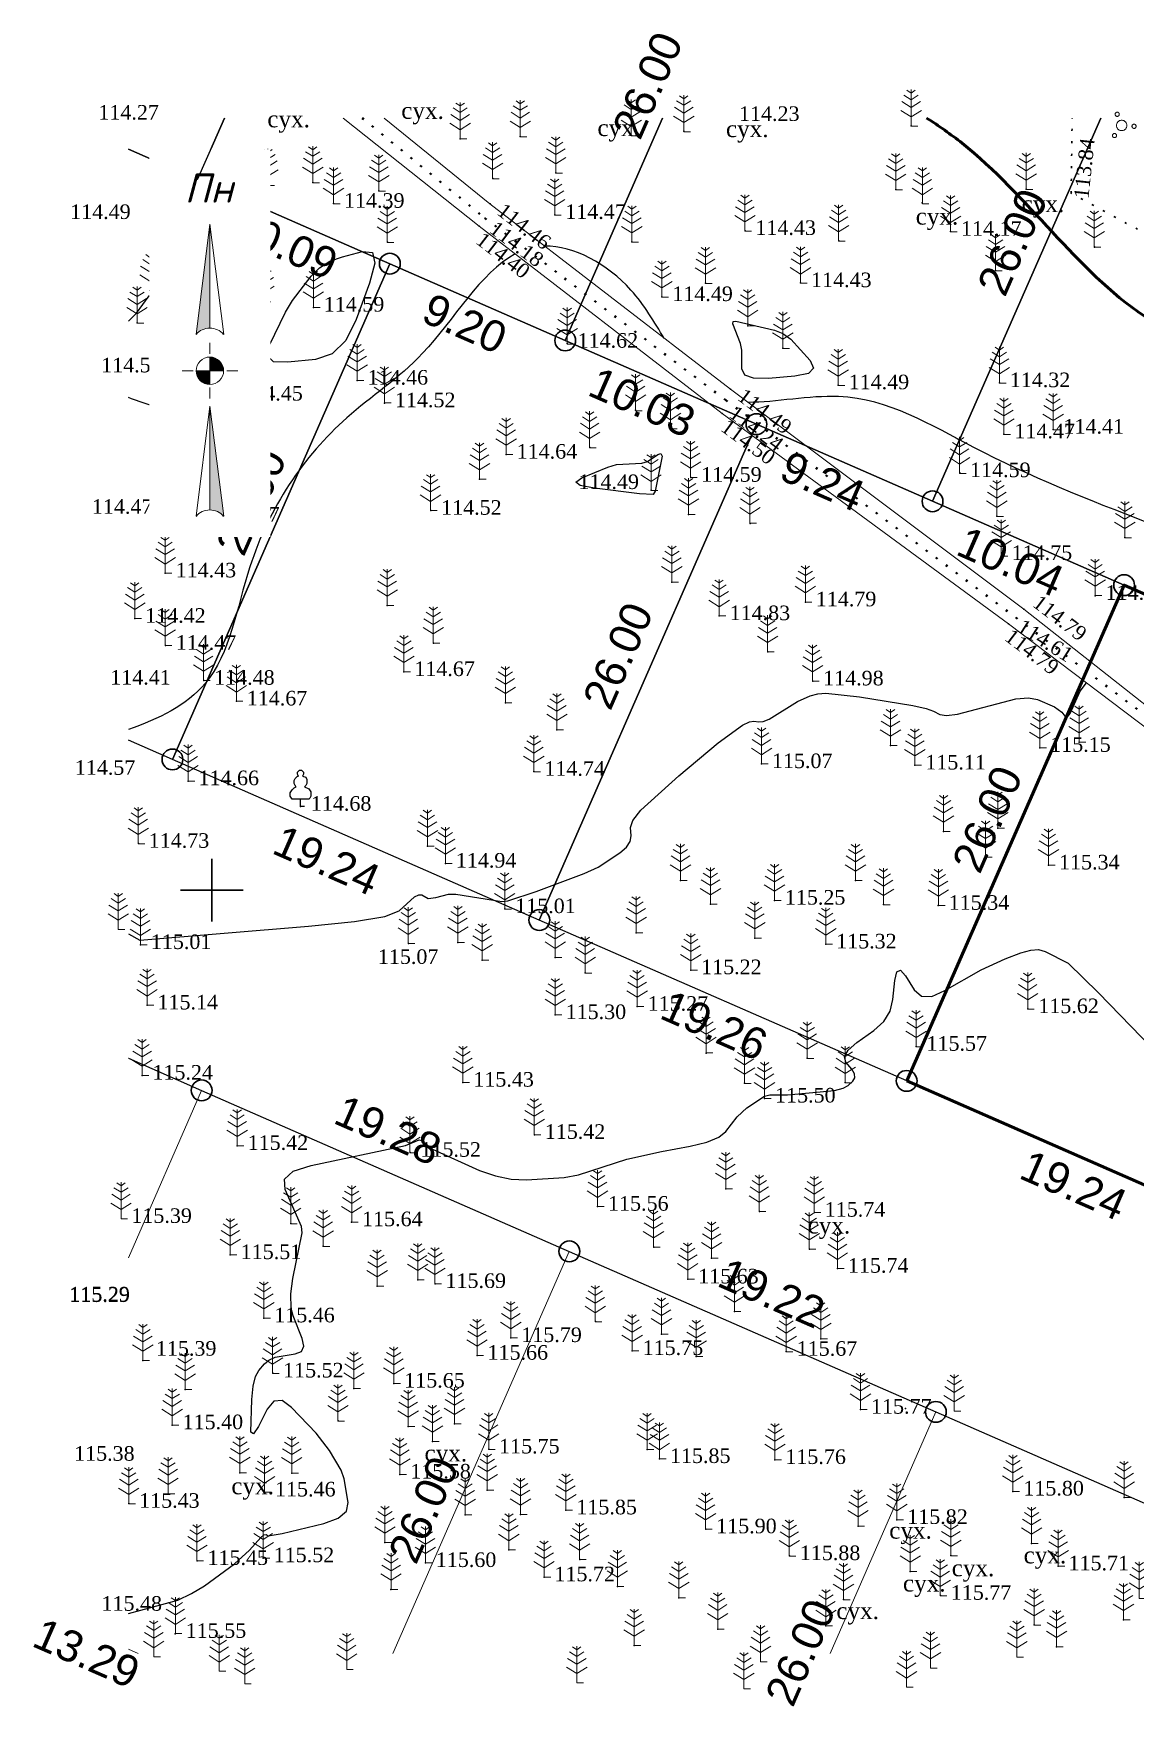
# Model space of a CAD drawing. Header units: millimetres. Extents: x 5405541.4 to 5405633, y 5525010.8 to 5525091.1.
# Drawn here: x 5405541.4 to 5405594.4, y 5525010.8 to 5525091.1 of the extents above; entities that cross this region are included whole.
import ezdxf
from ezdxf.enums import TextEntityAlignment as Align

# ---------------------------------------------------------------- set-up
doc = ezdxf.new("R2010")
doc.units = ezdxf.units.MM
doc.set_wipeout_variables(frame=1)
doc.linetypes.add('HIDDEN', pattern=[0.5, 0, -0.5])
doc.linetypes.add('суцільна', pattern=[50, 50, 0])
for name, color, linetype, lineweight in [('#Лист (текст_ПН)', 250, 'Continuous', 0), ('#Штамп', 250, 'Continuous', 0), ('11900000', 1, 'Continuous', 30), ('Контур', 7, 'HIDDEN', 30), ('рельеф', 7, 'Continuous', 0), ('ТОЧКИ', 7, 'Continuous', 30), ('усл. знак', 7, 'суцільна', 20)]:
    doc.layers.add(name, color=color, linetype=linetype, lineweight=lineweight)
for name, color, linetype in [('горизонтали', 42, 'Continuous'), ('Ділянки_Межі', 10, 'Continuous'), ('надписи', 7, 'Continuous'), ('отметки', 7, 'Continuous'), ('промеры', 185, 'Continuous'), ('Растительность', 7, 'Continuous')]:
    doc.layers.add(name, color=color, linetype=linetype)
doc.styles.get("Standard").update_dxf_attribs({"font": 'arial.ttf'})
doc.styles.add('times', font='times.ttf')
doc.styles.add('Мой_Топо', font='isocpeui.ttf')
doc.linetypes.add('канава 0', pattern='A,0.9,0,["|",Standard,S=0.25,R=0,X=0,Y=0],0.1', length=1)

# ---------------------------------------------------------------- blocks, each defined once
blk = doc.blocks.new('A$C51FE15A3')
at = {"layer": 'Растительность', "color": 94, "lineweight": 0}
for points in [[(-0.201, 1.726), (0, 1.584), (0.201, 1.726)], [(0, 1.75), (0, 0), (0.319, 0)], [(-0.447, 1.172), (0, 0.895), (0.447, 1.172)], [(-0.343, 1.489), (0, 1.267), (0.343, 1.489)], [(-0.493, 0.753), (0, 0.444), (0.493, 0.753)]]:
    blk.add_lwpolyline(points, dxfattribs=at)
blk = doc.blocks.new('A$C2ACB5305')
at = {"layer": 'Растительность'}
blk.add_lwpolyline([(0.2, 0), (0.2, 0), (0, 0), (0, 0.35), (-0.4, 0.35), (-0.5, 0.5), (-0.5, 0.65), (-0.4, 0.8), (-0.3, 0.9), (-0.2, 0.95), (-0.25, 1), (-0.3, 1.1), (-0.3, 1.25), (-0.25, 1.35), (-0.15, 1.45), (-0.1, 1.45), (-0.15, 1.55), (-0.15, 1.65), (-0.05, 1.75), (0.05, 1.75), (0.15, 1.65), (0.15, 1.55), (0.1, 1.45), (0.25, 1.4), (0.3, 1.3), (0.3, 1.1), (0.25, 1), (0.2, 0.95), (0.4, 0.85), (0.5, 0.7), (0.5, 0.5), (0.45, 0.4), (0.4, 0.35), (0, 0.35)], dxfattribs=at)
blk = doc.blocks.new('A$C72385B22')
at = {"layer": 'усл. знак'}
for centre, radius in [((0, 0), 0.625), ((-0.02, 1.49), 0.25), ((-1.29, -0.64), 0.25), ((1.28, -0.76), 0.25)]:
    blk.add_circle(centre, radius, dxfattribs=at)
blk = doc.blocks.new('*U5')
at = {"color": 0}
for points in [[(-0.113, 0), (-0.109, -0.029), (-0.097, -0.056)], [(-0.113, 0), (-0.097, -0.056), (0, 0)], [(-0.097, -0.056), (0, -0.113), (0, 0)], [(-0.097, -0.056), (-0.08, -0.08), (-0.056, -0.097)], [(-0.097, -0.056), (-0.056, -0.097), (0, -0.113)], [(-0.056, -0.097), (-0.029, -0.109), (0, -0.113)]]:
    blk.add_solid(points, dxfattribs=at)
blk = doc.blocks.new('*U6')
at = {"color": 0}
for points in [[(0, 0), (0.097, 0.056), (0, 0.113)], [(0.097, 0.056), (0.029, 0.109), (0, 0.113)], [(0, 0), (0.113, 0), (0.097, 0.056)], [(0.097, 0.056), (0.056, 0.097), (0.029, 0.109)], [(0.097, 0.056), (0.08, 0.08), (0.056, 0.097)], [(0.113, 0), (0.109, 0.029), (0.097, 0.056)]]:
    blk.add_solid(points, dxfattribs=at)
blk = doc.blocks.new('*U7')
at = {"color": 0}
for points in [[(0, -1.136), (0.021, -1.138), (0, -0.288)], [(0.021, -1.138), (0.042, -1.142), (0, -0.288)], [(0.042, -1.142), (0.062, -1.15), (0, -0.288)], [(0.062, -1.15), (0.081, -1.16), (0, -0.288)], [(0.081, -1.16), (0.098, -1.173), (0, -0.288)], [(0.098, -1.173), (0.113, -1.188), (0, -0.288)]]:
    blk.add_solid(points, dxfattribs=at)
blk = doc.blocks.new('*U8')
at = {"color": 0}
for points in [[(-0.113, 0.297), (-0.098, 0.312), (0, 1.197)], [(-0.098, 0.312), (-0.081, 0.325), (0, 1.197)], [(-0.081, 0.325), (-0.062, 0.335), (0, 1.197)], [(-0.062, 0.335), (-0.042, 0.343), (0, 1.197)], [(-0.042, 0.343), (-0.021, 0.347), (0, 1.197)], [(-0.021, 0.347), (0, 0.349), (0, 1.197)]]:
    blk.add_solid(points, dxfattribs=at)
blk = doc.blocks.new('#Північ')
at = {"color": 7}
blk.add_wipeout([(-2.901, 10.635), (2.901, 10.635), (2.901, -7.981), (-2.901, -7.981)], dxfattribs=at).dxf.layer = '#Лист (текст_ПН)'
at = {"layer": '#Лист (текст_ПН)'}
for p, q in [((-0.663, 1.748), (0, 7.043)), ((0, 7.043), (0, 2.052)), ((0, 7.043), (0.663, 1.748)), ((0, 1.337), (0, 0.807)), ((-1.337, 0), (-0.807, 0)), ((-0.662, 0), (0.662, 0)), ((0, 0.662), (0, -0.662)), ((1.337, 0), (0.807, 0)), ((0, -1.337), (0, -0.807)), ((-0.663, -6.99), (0, -1.695)), ((0, -1.695), (0.663, -6.99)), ((0, -1.695), (0, -6.686))]:
    blk.add_line(p, q, dxfattribs=at)
at = {"layer": '#Лист (текст_ПН)', "flags": 128}
for points in [[(0, 7.043), (-0.663, 1.748, -0.218585), (0, 2.052)], [(0, 0), (-0.662, 0, 0.414214), (0, -0.662)]]:
    blk.add_lwpolyline(points, format="xyb", close=True, dxfattribs=at)
at = {"layer": '#Лист (текст_ПН)'}
blk.add_circle((0, 0), 0.662, dxfattribs=at)
for centre in [(0, 1.178), (0, -7.56)]:
    blk.add_arc(centre, 0.874, 40.67981, 139.32019, dxfattribs=at)
at = {"layer": '#Лист (текст_ПН)', "xscale": 5.883850111352785, "yscale": 5.883850111352785, "zscale": 5.883850111352785}
for name in ['*U8', '*U5', '*U6', '*U7']:
    blk.add_blockref(name, (0, 0), dxfattribs=at)
at = {"layer": '#Лист (текст_ПН)', "style": 'Мой_Топо'}
blk.add_text('Пн', height=1.4, dxfattribs=at).set_placement((-1.217, 8.077))

msp = doc.modelspace()

# ---------------------------------------------------------------- linework, layer by layer
at = {"layer": '11900000', "color": 7}
for points in [[(5405550, 5525048.5, 0), (5405550, 5525051.5, 0)], [(5405550, 5525048.5, 0), (5405550, 5525051.5, 0)], [(5405548.5, 5525050, 0), (5405551.5, 5525050, 0)], [(5405548.5, 5525050, 0), (5405551.5, 5525050, 0)]]:
    msp.add_polyline3d(points, dxfattribs=at)
at = {"layer": 'горизонтали', "color": 32}
for points in [[(5405553.647, 5525075.352, 114.5), (5405552.967, 5525075.382, 114.5), (5405552.677, 5525075.662, 114.5), (5405552.777, 5525076.182, 114.5), (5405553.547, 5525077.762, 114.5), (5405553.877, 5525078.322, 114.5), (5405554.767, 5525079.492, 114.5), (5405555.177, 5525079.892, 114.5), (5405555.677, 5525080.212, 114.5), (5405556.277, 5525080.422, 114.5), (5405557.247, 5525080.682, 114.5), (5405557.717, 5525080.622, 114.5), (5405557.827, 5525080.122, 114.5), (5405557.577, 5525079.162, 114.5), (5405556.937, 5525077.402, 114.5), (5405556.437, 5525076.402, 114.5), (5405555.777, 5525075.762, 114.5), (5405554.977, 5525075.492, 114.5), (5405553.647, 5525075.352, 114.5)], [(5405577.027, 5525076.892, 114.5), (5405577.427, 5525076.732, 114.5), (5405577.807, 5525076.472, 114.5), (5405578.737, 5525075.442, 114.5), (5405578.897, 5525075.072, 114.5), (5405578.657, 5525074.822, 114.5), (5405578.007, 5525074.692, 114.5), (5405576.737, 5525074.582, 114.5), (5405576.027, 5525074.592, 114.5), (5405575.597, 5525074.742, 114.5), (5405575.467, 5525075.032, 114.5), (5405575.457, 5525075.932, 114.5), (5405575.397, 5525076.262, 114.5), (5405575.027, 5525077.202, 114.5), (5405575.047, 5525077.312, 114.5), (5405575.167, 5525077.322, 114.5), (5405577.027, 5525076.892, 114.5)], [(5405571.197, 5525069.002, 114.5), (5405570.547, 5525069.032, 114.5), (5405568.387, 5525069.302, 114.5), (5405567.697, 5525069.432, 114.5), (5405567.487, 5525069.602, 114.5), (5405567.767, 5525069.802, 114.5), (5405569.017, 5525070.322, 114.5), (5405569.447, 5525070.442, 114.5), (5405570.657, 5525070.512, 114.5), (5405570.927, 5525070.592, 114.5), (5405571.427, 5525070.922, 114.5), (5405571.567, 5525070.972, 114.5), (5405571.627, 5525070.842, 114.5), (5405571.297, 5525069.162, 114.5), (5405571.197, 5525069.002, 114.5)]]:
    msp.add_polyline3d(points, close=True, dxfattribs=at)
for points in [[(5405545.995, 5525077.323, 114.5), (5405546.377, 5525077.712, 114.5), (5405546.997, 5525078.552, 114.5), (5405547.107, 5525078.582, 114.5), (5405547.727, 5525078.352, 114.5), (5405549.727, 5525077.372, 114.5), (5405549.907, 5525077.172, 114.5), (5405549.987, 5525076.832, 114.5), (5405549.977, 5525076.332, 114.5), (5405549.877, 5525075.482, 114.5), (5405549.767, 5525074.942, 114.5), (5405549.557, 5525074.462, 114.5), (5405549.247, 5525074.052, 114.5), (5405548.717, 5525073.482, 114.5), (5405548.327, 5525073.192, 114.5), (5405547.897, 5525073.092, 114.5), (5405547.407, 5525073.162, 114.5), (5405546.137, 5525073.592, 114.5), (5405545.995, 5525073.657, 114.5)], [(5405545.995, 5525047.907, 115), (5405546.547, 5525047.592, 115), (5405554.647, 5525048.262, 115), (5405556.857, 5525048.492, 115), (5405558.307, 5525048.742, 115), (5405558.997, 5525049.012, 115), (5405559.737, 5525049.672, 115), (5405559.947, 5525049.782, 115), (5405560.087, 5525049.772, 115), (5405560.387, 5525049.602, 115), (5405560.757, 5525049.652, 115), (5405561.367, 5525049.812, 115), (5405561.717, 5525049.812, 115), (5405563.937, 5525049.452, 115), (5405564.217, 5525049.492, 115), (5405565.587, 5525049.942, 115), (5405567.887, 5525050.792, 115), (5405568.557, 5525051.102, 115), (5405569.607, 5525051.792, 115), (5405569.917, 5525052.062, 115), (5405570.097, 5525052.342, 115), (5405570.147, 5525052.612, 115), (5405570.117, 5525053.012, 115), (5405570.227, 5525053.352, 115), (5405570.607, 5525053.842, 115), (5405572.427, 5525055.492, 115), (5405574.327, 5525057.082, 115), (5405575.497, 5525057.922, 115), (5405575.827, 5525058.092, 115), (5405576.037, 5525058.122, 115), (5405576.277, 5525058.082, 115), (5405576.477, 5525058.102, 115), (5405576.767, 5525058.212, 115), (5405578.137, 5525059.062, 115), (5405578.737, 5525059.332, 115), (5405579.107, 5525059.432, 115), (5405579.497, 5525059.462, 115), (5405581.107, 5525059.282, 115), (5405583.677, 5525058.862, 115), (5405584.317, 5525058.722, 115), (5405584.667, 5525058.602, 115), (5405584.977, 5525058.442, 115), (5405585.287, 5525058.382, 115), (5405585.817, 5525058.452, 115), (5405588.627, 5525059.182, 115), (5405589.227, 5525059.232, 115), (5405589.657, 5525059.152, 115), (5405590.477, 5525058.802, 115), (5405590.837, 5525058.542, 115), (5405590.977, 5525058.352, 115), (5405591.097, 5525058.322, 115), (5405591.237, 5525058.492, 115), (5405591.717, 5525059.562, 115), (5405592.014, 5525059.96, 113.39)], [(5405545.995, 5525015.251, 115.5), (5405545.997, 5525015.252, 115.5), (5405548.367, 5525015.902, 115.5), (5405549.027, 5525016.212, 115.5), (5405549.647, 5525016.592, 115.5), (5405551.097, 5525017.642, 115.5), (5405551.807, 5525018.292, 115.5), (5405552.357, 5525018.912, 115.5), (5405552.507, 5525019.032, 115.5), (5405552.607, 5525019.052, 115.5), (5405552.707, 5525018.992, 115.5), (5405553.377, 5525019.092, 115.5), (5405555.377, 5525019.582, 115.5), (5405556.077, 5525019.832, 115.5), (5405556.467, 5525020.172, 115.5), (5405556.557, 5525020.592, 115.5), (5405556.357, 5525021.722, 115.5), (5405556.207, 5525022.142, 115.5), (5405555.647, 5525023.082, 115.5), (5405555.007, 5525023.912, 115.5), (5405553.827, 5525025.152, 115.5), (5405553.377, 5525025.482, 115.5), (5405552.987, 5525025.452, 115.5), (5405552.667, 5525025.072, 115.5), (5405552.237, 5525024.232, 115.5), (5405552.007, 5525023.882, 115.5), (5405551.877, 5525023.962, 115.5), (5405551.917, 5525025.542, 115.5), (5405551.987, 5525026.182, 115.5), (5405552.097, 5525026.642, 115.5), (5405552.257, 5525026.932, 115.5), (5405552.527, 5525027.252, 115.5), (5405552.747, 5525027.432, 115.5), (5405553.047, 5525027.562, 115.5), (5405554.007, 5525027.722, 115.5), (5405554.307, 5525027.842, 115.5), (5405554.417, 5525028.092, 115.5), (5405554.337, 5525028.472, 115.5), (5405553.907, 5525029.552, 115.5), (5405553.817, 5525029.912, 115.5), (5405553.797, 5525030.612, 115.5), (5405553.887, 5525031.352, 115.5), (5405554.347, 5525033.542, 115.5), (5405554.317, 5525033.852, 115.5), (5405553.527, 5525035.622, 115.5), (5405553.497, 5525036.112, 115.5), (5405553.907, 5525036.502, 115.5), (5405554.767, 5525036.782, 115.5), (5405559.307, 5525037.742, 115.5), (5405559.967, 5525038.012, 115.5), (5405560.087, 5525037.982, 115.5), (5405560.597, 5525037.562, 115.5), (5405562.857, 5525036.542, 115.5), (5405563.627, 5525036.272, 115.5), (5405564.377, 5525036.122, 115.5), (5405565.117, 5525036.092, 115.5), (5405566.927, 5525036.202, 115.5), (5405567.617, 5525036.332, 115.5), (5405569.937, 5525037.072, 115.5), (5405571.597, 5525037.452, 115.5), (5405572.977, 5525037.702, 115.5), (5405573.777, 5525037.892, 115.5), (5405574.347, 5525038.132, 115.5), (5405574.687, 5525038.402, 115.5), (5405575.237, 5525039.112, 115.5), (5405575.707, 5525039.542, 115.5), (5405576.547, 5525040.102, 115.5), (5405576.797, 5525040.162, 115.5), (5405577.647, 5525040.162, 115.5), (5405579.907, 5525040.372, 115.5), (5405580.327, 5525040.482, 115.5), (5405580.567, 5525040.612, 115.5), (5405580.797, 5525040.832, 115.5), (5405580.887, 5525040.992, 115.5), (5405580.867, 5525041.182, 115.5), (5405580.737, 5525041.402, 115.5), (5405580.447, 5525041.742, 115.5), (5405580.387, 5525042.002, 115.5), (5405580.567, 5525042.312, 115.5), (5405580.987, 5525042.682, 115.5), (5405581.807, 5525043.262, 115.5), (5405582.277, 5525043.692, 115.5), (5405582.577, 5525044.192, 115.5), (5405582.717, 5525044.752, 115.5), (5405582.807, 5525045.662, 115.5), (5405582.907, 5525046.082, 115.5), (5405583.077, 5525046.162, 115.5), (5405583.317, 5525045.892, 115.5), (5405583.737, 5525045.212, 115.5), (5405584.087, 5525044.912, 115.5), (5405584.587, 5525044.892, 115.5), (5405585.217, 5525045.172, 115.5), (5405586.957, 5525046.172, 115.5), (5405588.107, 5525046.702, 115.5), (5405588.867, 5525046.982, 115.5), (5405589.337, 5525047.112, 115.5), (5405589.717, 5525047.142, 115.5), (5405590.027, 5525047.052, 115.5), (5405591.137, 5525046.492, 115.5), (5405592.597, 5525045.062, 115.5), (5405600.367, 5525037.042, 115.5)]]:
    msp.add_polyline3d(points, dxfattribs=at)
at = {"layer": 'горизонтали', "color": 32, "lineweight": 50}
msp.add_open_spline([(5405628.739, 5525058.993), (5405628.698, 5525059.006), (5405626.967, 5525059.552), (5405623.668, 5525061.118), (5405617.176, 5525064.825), (5405610.647, 5525070.228), (5405602.289, 5525074.299), (5405593.099, 5525077.356), (5405588.773, 5525084.001), (5405584.922, 5525086.71), (5405584.331, 5525087.087)], degree=3, knots=[300.761415, 300.761415, 300.761415, 300.761415, 300.8891, 306.194885, 311.670523, 323.305447, 331.392318, 339.566844, 351.634905, 353.743144, 353.743144, 353.743144, 353.743144], dxfattribs=at)
at = {"layer": 'горизонтали', "color": 32}
for points, knots in [([(5405564.572, 5525080.559), (5405562.906, 5525079.67), (5405560.685, 5525075.663), (5405555.322, 5525072.227), (5405551.592, 5525066.625), (5405550.692, 5525059.811), (5405547.439, 5525058.211), (5405545.995, 5525057.719)], [373.184351, 373.184351, 373.184351, 373.184351, 379.452418, 384.22613, 392.765907, 398.774239, 403.105753, 403.105753, 403.105753, 403.105753]), ([(5405571.731, 5525076.49), (5405571.267, 5525077.282), (5405569.908, 5525079.585), (5405567.388, 5525080.956), (5405565.995, 5525080.937)], [364.394673, 364.394673, 364.394673, 364.394673, 366.968501, 371.521638, 371.521638, 371.521638, 371.521638]), ([(5405628.739, 5525050.331), (5405627.862, 5525050.502), (5405622.427, 5525051.831), (5405614.394, 5525058.014), (5405601.736, 5525065.708), (5405589.757, 5525069.08), (5405581.325, 5525074.345), (5405577.105, 5525073.423), (5405575.758, 5525073.429)], [300.296444, 300.296444, 300.296444, 300.296444, 303.021124, 317.439079, 329.503827, 347.557694, 354.49476, 358.612752, 358.612752, 358.612752, 358.612752])]:
    msp.add_open_spline(points, degree=3, knots=knots, dxfattribs=at)
at = {"layer": 'Ділянки_Межі'}
for points in [[(5405550.609, 5525087.087), (5405549.312, 5525084.135), (5405545.995, 5525085.587)], [(5405571.655, 5525087.087), (5405566.977, 5525076.402), (5405558.553, 5525080.09), (5405549.312, 5525084.135)], [(5405592.696, 5525087.087), (5405584.621, 5525068.677), (5405576.161, 5525072.381), (5405566.977, 5525076.402)], [(5405566.977, 5525076.402), (5405571.655, 5525087.087)], [(5405607.399, 5525087.087), (5405612.672, 5525084.779), (5405602.244, 5525060.961), (5405593.82, 5525064.649), (5405584.621, 5525068.677)], [(5405584.621, 5525068.677), (5405592.696, 5525087.087)], [(5405545.995, 5525085.587), (5405549.312, 5525084.135), (5405558.553, 5525080.09), (5405548.11, 5525056.279), (5405545.995, 5525057.205)]]:
    msp.add_lwpolyline(points, dxfattribs=at)
for points in [[(5405548.11, 5525056.279), (5405558.553, 5525080.09), (5405566.977, 5525076.402), (5405576.161, 5525072.381), (5405565.733, 5525048.564)], [(5405565.733, 5525048.564), (5405576.161, 5525072.381), (5405584.621, 5525068.677), (5405593.82, 5525064.649), (5405583.377, 5525040.839)]]:
    msp.add_lwpolyline(points, close=True, dxfattribs=at)
at = {"layer": 'Ділянки_Межі', "lineweight": 50}
msp.add_lwpolyline([(5405583.377, 5525040.839), (5405593.82, 5525064.649), (5405602.244, 5525060.961), (5405611.427, 5525056.941), (5405601, 5525033.124)], close=True, dxfattribs=at)
at = {"layer": 'Ділянки_Межі', "lineweight": 25}
for points in [[(5405628.739, 5525029.097), (5405623.462, 5525023.289), (5405601, 5525033.124), (5405583.377, 5525040.839), (5405565.733, 5525048.564), (5405548.11, 5525056.279), (5405545.995, 5525057.205)], [(5405545.995, 5525041.923), (5405549.514, 5525040.382), (5405567.174, 5525032.65), (5405584.781, 5525024.941), (5405611.293, 5525013.335)]]:
    msp.add_lwpolyline(points, dxfattribs=at)
at = {"layer": 'Ділянки_Межі', "lineweight": 0}
for points in [[(5405545.995, 5525041.923), (5405549.514, 5525040.382), (5405545.995, 5525032.344)], [(5405545.995, 5525032.344), (5405549.514, 5525040.382), (5405567.174, 5525032.65), (5405558.701, 5525013.335)], [(5405558.701, 5525013.335), (5405567.174, 5525032.65), (5405584.781, 5525024.941), (5405579.699, 5525013.335)], [(5405579.699, 5525013.335), (5405584.781, 5525024.941), (5405611.293, 5525013.335)], [(5405545.995, 5525013.539), (5405546.463, 5525013.335)], [(5405546.463, 5525013.335), (5405545.995, 5525013.539)]]:
    msp.add_lwpolyline(points, dxfattribs=at)
at = {"layer": 'Контур', "color": 7, "linetype": 'HIDDEN', "elevation": 113.78}
msp.add_lwpolyline([(5405595.526, 5525081.169), (5405591.278, 5525083.471), (5405591.326, 5525087.087)], dxfattribs=at)
at = {"layer": 'отметки', "color": 7}
for p in [(5405583.594, 5525086.712, 114.042), (5405561.935, 5525086.091, 114.335), (5405564.818, 5525086.203, 114.285), (5405570.157, 5525086.249, 114.349), (5405572.674, 5525086.448, 114.279), (5405566.526, 5525084.454, 114.4), (5405552.709, 5525083.861, 114.334), (5405554.851, 5525083.992, 114.399), (5405558.023, 5525083.59, 114.413), (5405563.498, 5525084.183, 114.369), (5405582.851, 5525083.656, 114.228), (5405589.115, 5525083.666, 113.996), (5405591.278, 5525083.471, 113.836), (5405549.432, 5525082.931, 114.347), (5405555.85, 5525082.976, 114.389), (5405563.367, 5525082.965, 114.458), (5405584.123, 5525083.008, 114.405), (5405562.847, 5525081.89, 114.399), (5405563.133, 5525082.273, 114.182), (5405566.478, 5525082.44, 114.47), (5405558.439, 5525081.128, 114.494), (5405570.177, 5525081.134, 114.441), (5405575.612, 5525081.671, 114.432), (5405580.112, 5525081.189, 114.499), (5405585.488, 5525081.631, 114.171), (5405592.393, 5525080.896, 113.958), (5405592.393, 5525080.886, 113.964), (5405550.736, 5525079.683, 114.396), (5405587.645, 5525079.757, 114.195), (5405547.031, 5525078.799, 114.496), (5405573.715, 5525079.157, 114.44), (5405578.285, 5525079.163, 114.434), (5405552.515, 5525078.248, 114.415), (5405554.879, 5525077.989, 114.586), (5405571.619, 5525078.496, 114.49), (5405546.411, 5525077.242, 114.511), (5405575.743, 5525077.112, 114.503), (5405567.071, 5525076.254, 114.616), (5405547.753, 5525076.194, 114.58), (5405577.429, 5525076.034, 114.519), (5405556.982, 5525074.481, 114.458), (5405574.913, 5525074.055, 114.495), (5405580.09, 5525074.26, 114.492), (5405587.829, 5525074.359, 114.323), (5405550.963, 5525073.716, 114.454), (5405558.297, 5525073.396, 114.517), (5405570.36, 5525073.051, 114.526), (5405574.704, 5525073.518, 114.24), (5405574.514, 5525072.886, 114.497), (5405548.35, 5525071.622, 114.468), (5405572.034, 5525072.162, 114.507), (5405588.052, 5525071.902, 114.466), (5405590.409, 5525072.128, 114.405), (5405564.144, 5525070.925, 114.637), (5405568.151, 5525071.268, 114.508), (5405573.006, 5525069.817, 114.59), (5405585.923, 5525070.038, 114.586), (5405562.864, 5525069.741, 114.513), (5405571.1, 5525069.206, 114.487), (5405560.517, 5525068.232, 114.519), (5405549.851, 5525067.899, 114.466), (5405572.904, 5525068.042, 114.635), (5405575.854, 5525067.615, 114.66), (5405587.711, 5525067.957, 114.654), (5405593.855, 5525066.942, 114.719), (5405587.919, 5525066.057, 114.747), (5405547.763, 5525065.223, 114.429), (5405572.102, 5525064.791, 114.717), (5405558.43, 5525063.665, 114.585), (5405578.513, 5525063.834, 114.794), (5405589.003, 5525063.494, 114.789), (5405592.431, 5525064.144, 114.896), (5405546.301, 5525063.042, 114.422), (5405574.373, 5525063.168, 114.825), (5405588.264, 5525062.797, 114.789), (5405588.63, 5525063.085, 114.605), (5405547.77, 5525061.746, 114.473), (5405560.644, 5525061.857, 114.596), (5405576.704, 5525061.446, 114.872), (5405559.229, 5525060.485, 114.67), (5405549.613, 5525060.065, 114.483), (5405578.865, 5525060.036, 114.981), (5405551.181, 5525059.072, 114.674), (5405564.107, 5525058.997, 114.785), (5405566.578, 5525057.697, 114.815), (5405582.596, 5525056.947, 115.096), (5405591.658, 5525057.112, 115.084), (5405589.771, 5525056.843, 115.154), (5405565.476, 5525055.692, 114.743), (5405576.406, 5525056.062, 115.074), (5405583.774, 5525055.995, 115.106), (5405548.862, 5525055.242, 114.664), (5405554.259, 5525054.015, 114.683), (5405587.755, 5525052.98, 115.244), (5405546.473, 5525052.235, 114.726), (5405560.358, 5525052.108, 114.939), (5405585.147, 5525052.819, 115.298), (5405587.175, 5525051.585, 115.32), (5405561.223, 5525051.284, 114.945), (5405590.196, 5525051.196, 115.338), (5405572.515, 5525050.471, 115.128), (5405580.916, 5525050.469, 115.288), (5405564.074, 5525049.095, 115.013), (5405573.948, 5525049.334, 115.238), (5405577.027, 5525049.505, 115.253), (5405582.266, 5525049.305, 115.452), (5405584.897, 5525049.257, 115.337), (5405546.573, 5525047.373, 115.013), (5405559.443, 5525047.433, 115.067), (5405561.819, 5525047.49, 115.094), (5405570.384, 5525047.952, 115.165), (5405576.078, 5525047.692, 115.292), (5405579.49, 5525047.401, 115.315), (5405562.986, 5525046.635, 115.096), (5405566.499, 5525046.764, 115.088), (5405567.938, 5525046.023, 115.163), (5405573.005, 5525046.164, 115.225), (5405546.891, 5525044.471, 115.14), (5405570.435, 5525044.406, 115.266), (5405589.2, 5525044.292, 115.623), (5405566.497, 5525044.008, 115.301), (5405583.829, 5525042.487, 115.571), (5405573.742, 5525042.177, 115.383), (5405578.599, 5525041.923, 115.469), (5405546.65, 5525041.099, 115.243), (5405562.064, 5525040.762, 115.43), (5405575.589, 5525040.721, 115.474), (5405580.43, 5525040.753, 115.485), (5405576.556, 5525039.999, 115.503), (5405551.222, 5525037.725, 115.423), (5405565.494, 5525038.254, 115.416), (5405559.522, 5525037.395, 115.517), (5405574.696, 5525035.659, 115.564), (5405568.533, 5525034.804, 115.556), (5405576.301, 5525034.57, 115.575), (5405578.942, 5525034.517, 115.738), (5405553.79, 5525033.984, 115.47), (5405556.718, 5525034.059, 115.644), (5405555.356, 5525032.893, 115.549), (5405571.226, 5525032.855, 115.599), (5405550.89, 5525032.48, 115.512), (5405574.007, 5525032.318, 115.539), (5405578.707, 5525032.762, 115.65), (5405559.89, 5525031.278, 115.667), (5405572.863, 5525031.311, 115.632), (5405580.056, 5525031.825, 115.742), (5405557.946, 5525030.985, 115.634), (5405560.725, 5525031.093, 115.687), (5405575.105, 5525029.761, 115.629), (5405552.501, 5525029.442, 115.458), (5405568.436, 5525029.274, 115.75), (5405564.367, 5525028.496, 115.786), (5405571.601, 5525028.67, 115.668), (5405579.256, 5525028.455, 115.709), (5405546.692, 5525027.409, 115.393), (5405562.744, 5525027.647, 115.664), (5405570.196, 5525027.873, 115.748), (5405573.272, 5525027.604, 115.729), (5405577.595, 5525027.836, 115.668), (5405552.925, 5525026.793, 115.517), (5405548.718, 5525026.009, 115.442), (5405556.831, 5525026.066, 115.544), (5405558.743, 5525026.307, 115.65), (5405581.166, 5525025.054, 115.767), (5405583.317, 5525025.105, 115.808), (5405548.098, 5525024.308, 115.398), (5405556.064, 5525024.505, 115.54), (5405559.429, 5525024.242, 115.597), (5405561.663, 5525024.374, 115.647), (5405560.604, 5525023.517, 115.559), (5405563.3, 5525023.144, 115.745), (5405570.913, 5525023.137, 115.838), (5405571.507, 5525022.685, 115.848), (5405577.05, 5525022.639, 115.758), (5405551.355, 5525022.015, 115.493), (5405553.842, 5525021.997, 115.425), (5405559.036, 5525021.939, 115.58), (5405547.904, 5525021.005, 115.353), (5405552.538, 5525021.08, 115.458), (5405563.231, 5525021.185, 115.711), (5405588.482, 5525021.123, 115.798), (5405593.819, 5525020.826, 115.736), (5405546.011, 5525020.535, 115.434), (5405562.177, 5525019.999, 115.757), (5405564.829, 5525020.008, 115.682), (5405567.012, 5525020.219, 115.855), (5405573.726, 5525019.31, 115.904), (5405581.043, 5525019.459, 115.776), (5405582.904, 5525019.758, 115.821), (5405558.317, 5525018.673, 115.544), (5405589.381, 5525018.623, 115.701), (5405549.295, 5525017.788, 115.446), (5405552.473, 5525017.921, 115.525), (5405560.26, 5525017.691, 115.598), (5405564.273, 5525018.314, 115.672), (5405567.674, 5525017.856, 115.763), (5405577.745, 5525018.02, 115.884), (5405585.506, 5525018.035, 115.821), (5405565.958, 5525017.003, 115.719), (5405583.55, 5525017.278, 115.785), (5405590.65, 5525017.53, 115.713), (5405558.607, 5525016.409, 115.552), (5405569.486, 5525016.556, 115.768), (5405572.43, 5525016.014, 115.831), (5405584.996, 5525016.115, 115.771), (5405580.345, 5525015.927, 115.861), (5405574.305, 5525014.51, 115.843), (5405579.499, 5525014.661, 115.886), (5405589.5, 5525014.706, 115.797), (5405593.795, 5525014.958, 115.76), (5405548.248, 5525014.287, 115.549), (5405570.288, 5525013.722, 115.782), (5405590.579, 5525013.659, 115.748)]:
    msp.add_point(p, dxfattribs=at)
at = {"layer": 'рельеф', "color": 7, "linetype": 'канава 0'}
for points, elevation in [([(5405556.315, 5525087.087), (5405562.847, 5525081.89), (5405574.514, 5525072.886), (5405588.264, 5525062.797), (5405598.195, 5525055.284), (5405604.951, 5525049.536), (5405617.682, 5525039.548), (5405624.291, 5525033.87)], 113.39), ([(5405628.739, 5525031.682), (5405625.16, 5525034.56), (5405618.315, 5525040.223), (5405605.59, 5525050.41), (5405598.683, 5525055.867), (5405589, 5525063.5), (5405574.91, 5525074.06), (5405563.36, 5525082.97), (5405558.277, 5525087.087)], 113.66)]:
    msp.add_lwpolyline(points, dxfattribs=dict(at, elevation=elevation))
at = {"layer": 'рельеф', "color": 7, "linetype": 'HIDDEN', "lineweight": 40, "elevation": 113.4}
msp.add_lwpolyline([(5405557.225, 5525087.087), (5405563.12, 5525082.28), (5405574.69, 5525073.53), (5405588.62, 5525063.09), (5405598.56, 5525055.58), (5405605.22, 5525049.91), (5405617.99, 5525039.65), (5405624.76, 5525034.23), (5405628.739, 5525031.024)], dxfattribs=at)
at = {"layer": 'ТОЧКИ'}
for centre in [(5405549.312, 5525084.135, 107.24), (5405558.553, 5525080.09, 107.24), (5405566.977, 5525076.402, 107.24), (5405576.161, 5525072.381, 107.24), (5405584.621, 5525068.677, 107.24), (5405593.82, 5525064.649, 107.24), (5405548.11, 5525056.279), (5405565.733, 5525048.564), (5405549.514, 5525040.382), (5405583.377, 5525040.839), (5405567.174, 5525032.65, 107.24), (5405584.781, 5525024.941)]:
    msp.add_circle(centre, 0.5, dxfattribs=at)

# ---------------------------------------------------------------- block references
at = {"layer": 'Растительность', "color": 7}
for name, p in [('A$C51FE15A3', (5405583.59, 5525086.7, 114.04)), ('A$C51FE15A3', (5405561.93, 5525086.08, 114.34)), ('A$C51FE15A3', (5405564.82, 5525086.19, 114.28)), ('A$C51FE15A3', (5405570.15, 5525086.23, 114.35)), ('A$C51FE15A3', (5405572.67, 5525086.43, 114.28)), ('A$C51FE15A3', (5405563.49, 5525084.17, 114.37)), ('A$C51FE15A3', (5405566.52, 5525084.44, 114.4)), ('A$C51FE15A3', (5405552.7, 5525083.85, 114.33)), ('A$C51FE15A3', (5405554.85, 5525083.98, 114.4)), ('A$C51FE15A3', (5405558.02, 5525083.57, 114.41)), ('A$C51FE15A3', (5405582.85, 5525083.64, 114.23)), ('A$C51FE15A3', (5405589.12, 5525083.66, 114)), ('A$C51FE15A3', (5405549.43, 5525082.93, 114.35)), ('A$C51FE15A3', (5405555.85, 5525082.96, 114.39)), ('A$C51FE15A3', (5405584.13, 5525082.96, 114.41)), ('A$C51FE15A3', (5405566.47, 5525082.42, 114.47)), ('A$C51FE15A3', (5405558.43, 5525081.11, 114.49)), ('A$C51FE15A3', (5405570.18, 5525081.12, 114.44)), ('A$C51FE15A3', (5405575.61, 5525081.65, 114.43)), ('A$C51FE15A3', (5405580.11, 5525081.17, 114.5)), ('A$C51FE15A3', (5405585.49, 5525081.62, 114.17)), ('A$C51FE15A3', (5405592.39, 5525080.88, 113.96)), ('A$C51FE15A3', (5405550.73, 5525079.69, 114.4)), ('A$C51FE15A3', (5405587.65, 5525079.75, 114.2)), ('A$C51FE15A3', (5405547.03, 5525078.8, 114.5)), ('A$C51FE15A3', (5405571.62, 5525078.48, 114.49)), ('A$C51FE15A3', (5405573.71, 5525079.14, 114.44)), ('A$C51FE15A3', (5405578.28, 5525079.15, 114.43)), ('A$C51FE15A3', (5405552.51, 5525078.25, 114.41)), ('A$C51FE15A3', (5405554.88, 5525077.99, 114.59)), ('A$C51FE15A3', (5405546.41, 5525077.24, 114.51)), ('A$C51FE15A3', (5405575.74, 5525077.1, 114.5)), ('A$C51FE15A3', (5405547.75, 5525076.2, 114.58)), ('A$C51FE15A3', (5405567.07, 5525076.23, 114.62)), ('A$C51FE15A3', (5405577.43, 5525076.02, 114.52)), ('A$C51FE15A3', (5405556.98, 5525074.48, 114.46)), ('A$C51FE15A3', (5405550.96, 5525073.72, 114.45)), ('A$C51FE15A3', (5405580.09, 5525074.24, 114.49)), ('A$C51FE15A3', (5405587.83, 5525074.35, 114.32)), ('A$C51FE15A3', (5405558.29, 5525073.4, 114.52)), ('A$C51FE15A3', (5405570.36, 5525073.03, 114.53)), ('A$C51FE15A3', (5405572.03, 5525072.15, 114.51)), ('A$C51FE15A3', (5405590.41, 5525072.11, 114.41)), ('A$C51FE15A3', (5405548.35, 5525071.62, 114.47)), ('A$C51FE15A3', (5405568.15, 5525071.25, 114.51)), ('A$C51FE15A3', (5405588.05, 5525071.89, 114.47)), ('A$C51FE15A3', (5405564.14, 5525070.93, 114.64)), ('A$C51FE15A3', (5405562.86, 5525069.74, 114.51)), ('A$C51FE15A3', (5405573, 5525069.82, 114.59)), ('A$C51FE15A3', (5405585.92, 5525070.02, 114.59)), ('A$C51FE15A3', (5405571.1, 5525069.19, 114.49)), ('A$C51FE15A3', (5405560.51, 5525068.23, 114.52)), ('A$C51FE15A3', (5405572.9, 5525068.04, 114.63)), ('A$C51FE15A3', (5405549.85, 5525067.9, 114.47)), ('A$C51FE15A3', (5405575.85, 5525067.62, 114.66)), ('A$C51FE15A3', (5405587.71, 5525067.94, 114.65)), ('A$C51FE15A3', (5405593.86, 5525066.92, 114.72)), ('A$C51FE15A3', (5405587.92, 5525066.04, 114.75)), ('A$C51FE15A3', (5405547.76, 5525065.22, 114.43)), ('A$C51FE15A3', (5405572.1, 5525064.79, 114.72)), ('A$C51FE15A3', (5405592.43, 5525064.15, 114.9)), ('A$C51FE15A3', (5405558.43, 5525063.67, 114.58)), ('A$C51FE15A3', (5405578.51, 5525063.84, 114.79)), ('A$C51FE15A3', (5405546.3, 5525063.04, 114.42)), ('A$C51FE15A3', (5405574.37, 5525063.17, 114.83)), ('A$C51FE15A3', (5405547.76, 5525061.75, 114.47)), ('A$C51FE15A3', (5405560.64, 5525061.86, 114.6)), ('A$C51FE15A3', (5405576.7, 5525061.45, 114.87)), ('A$C51FE15A3', (5405549.61, 5525060.07, 114.48)), ('A$C51FE15A3', (5405559.23, 5525060.49, 114.67)), ('A$C51FE15A3', (5405578.86, 5525060.04, 114.98)), ('A$C51FE15A3', (5405551.18, 5525059.07, 114.67)), ('A$C51FE15A3', (5405564.1, 5525059, 114.79)), ('A$C51FE15A3', (5405566.58, 5525057.7, 114.82)), ('A$C51FE15A3', (5405582.6, 5525056.95, 115.1)), ('A$C51FE15A3', (5405589.77, 5525056.84, 115.15)), ('A$C51FE15A3', (5405591.66, 5525057.11, 115.08)), ('A$C51FE15A3', (5405576.41, 5525056.06, 115.07)), ('A$C51FE15A3', (5405583.77, 5525056, 115.11)), ('A$C51FE15A3', (5405548.86, 5525055.24, 114.66)), ('A$C51FE15A3', (5405565.47, 5525055.69, 114.74)), ('A$C2ACB5305', (5405554.26, 5525054.02, 114.68)), ('A$C51FE15A3', (5405585.15, 5525052.82, 115.3)), ('A$C51FE15A3', (5405587.76, 5525052.98, 115.24)), ('A$C51FE15A3', (5405546.47, 5525052.23, 114.73)), ('A$C51FE15A3', (5405560.36, 5525052.11, 114.94)), ('A$C51FE15A3', (5405561.22, 5525051.28, 114.94)), ('A$C51FE15A3', (5405587.17, 5525051.58, 115.32)), ('A$C51FE15A3', (5405590.19, 5525051.2, 115.34)), ('A$C51FE15A3', (5405572.51, 5525050.47, 115.13)), ('A$C51FE15A3', (5405580.92, 5525050.47, 115.29)), ('A$C51FE15A3', (5405564.07, 5525049.09, 115.01)), ('A$C51FE15A3', (5405573.95, 5525049.33, 115.24)), ('A$C51FE15A3', (5405577.03, 5525049.5, 115.25)), ('A$C51FE15A3', (5405582.26, 5525049.3, 115.45)), ('A$C51FE15A3', (5405584.9, 5525049.26, 115.34)), ('A$C51FE15A3', (5405545.51, 5525048.11, 115.01)), ('A$C51FE15A3', (5405570.38, 5525047.95, 115.16)), ('A$C51FE15A3', (5405546.57, 5525047.37, 115.01)), ('A$C51FE15A3', (5405559.44, 5525047.43, 115.07)), ('A$C51FE15A3', (5405561.82, 5525047.49, 115.09)), ('A$C51FE15A3', (5405576.08, 5525047.69, 115.29)), ('A$C51FE15A3', (5405579.49, 5525047.4, 115.32)), ('A$C51FE15A3', (5405562.99, 5525046.64, 115.1)), ('A$C51FE15A3', (5405566.5, 5525046.76, 115.09)), ('A$C51FE15A3', (5405567.94, 5525046.02, 115.16)), ('A$C51FE15A3', (5405573.01, 5525046.16, 115.22)), ('A$C51FE15A3', (5405546.89, 5525044.47, 115.14)), ('A$C51FE15A3', (5405566.5, 5525044.01, 115.3)), ('A$C51FE15A3', (5405570.43, 5525044.41, 115.27)), ('A$C51FE15A3', (5405589.19, 5525044.29, 115.62)), ('A$C51FE15A3', (5405583.83, 5525042.48, 115.57)), ('A$C51FE15A3', (5405573.74, 5525042.18, 115.38)), ('A$C51FE15A3', (5405578.6, 5525041.92, 115.47)), ('A$C51FE15A3', (5405546.65, 5525041.1, 115.24)), ('A$C51FE15A3', (5405562.06, 5525040.76, 115.43)), ('A$C51FE15A3', (5405575.59, 5525040.72, 115.47)), ('A$C51FE15A3', (5405580.43, 5525040.75, 115.49)), ('A$C51FE15A3', (5405576.55, 5525040, 115.5)), ('A$C51FE15A3', (5405551.22, 5525037.72, 115.42)), ('A$C51FE15A3', (5405565.49, 5525038.25, 115.42)), ('A$C51FE15A3', (5405559.52, 5525037.39, 115.52)), ('A$C51FE15A3', (5405574.69, 5525035.66, 115.56)), ('A$C51FE15A3', (5405568.53, 5525034.8, 115.56)), ('A$C51FE15A3', (5405576.3, 5525034.57, 115.57)), ('A$C51FE15A3', (5405578.94, 5525034.51, 115.74)), ('A$C51FE15A3', (5405545.64, 5525034.22, 115.39)), ('A$C51FE15A3', (5405553.79, 5525033.98, 115.47)), ('A$C51FE15A3', (5405556.72, 5525034.06, 115.64)), ('A$C51FE15A3', (5405555.35, 5525032.89, 115.55)), ('A$C51FE15A3', (5405571.22, 5525032.85, 115.6)), ('A$C51FE15A3', (5405578.7, 5525032.76, 115.65)), ('A$C51FE15A3', (5405550.89, 5525032.48, 115.51)), ('A$C51FE15A3', (5405574.01, 5525032.32, 115.54)), ('A$C51FE15A3', (5405559.89, 5525031.28, 115.67)), ('A$C51FE15A3', (5405560.72, 5525031.09, 115.69)), ('A$C51FE15A3', (5405572.86, 5525031.31, 115.63)), ('A$C51FE15A3', (5405580.05, 5525031.82, 115.74)), ('A$C51FE15A3', (5405557.94, 5525030.98, 115.63)), ('A$C51FE15A3', (5405575.1, 5525029.76, 115.63)), ('A$C51FE15A3', (5405552.5, 5525029.44, 115.46)), ('A$C51FE15A3', (5405568.42, 5525029.26, 115.75)), ('A$C51FE15A3', (5405571.6, 5525028.67, 115.67)), ('A$C51FE15A3', (5405564.36, 5525028.49, 115.79)), ('A$C51FE15A3', (5405570.19, 5525027.87, 115.75)), ('A$C51FE15A3', (5405579.25, 5525028.45, 115.71)), ('A$C51FE15A3', (5405546.69, 5525027.41, 115.39)), ('A$C51FE15A3', (5405562.74, 5525027.65, 115.66)), ('A$C51FE15A3', (5405573.27, 5525027.6, 115.73)), ('A$C51FE15A3', (5405577.59, 5525027.83, 115.67)), ('A$C51FE15A3', (5405552.92, 5525026.79, 115.52)), ('A$C51FE15A3', (5405558.74, 5525026.31, 115.65)), ('A$C51FE15A3', (5405548.72, 5525026.01, 115.44)), ('A$C51FE15A3', (5405556.83, 5525026.07, 115.54)), ('A$C51FE15A3', (5405581.16, 5525025.05, 115.77)), ('A$C51FE15A3', (5405585.66, 5525024.98, 114.13)), ('A$C51FE15A3', (5405548.1, 5525024.31, 115.4)), ('A$C51FE15A3', (5405556.06, 5525024.5, 115.54)), ('A$C51FE15A3', (5405559.43, 5525024.24, 115.6)), ('A$C51FE15A3', (5405561.66, 5525024.37, 115.65)), ('A$C51FE15A3', (5405560.6, 5525023.52, 115.56)), ('A$C51FE15A3', (5405563.3, 5525023.14, 115.75)), ('A$C51FE15A3', (5405570.91, 5525023.13, 115.84)), ('A$C51FE15A3', (5405571.5, 5525022.68, 115.85)), ('A$C51FE15A3', (5405577.05, 5525022.64, 115.76)), ('A$C51FE15A3', (5405551.35, 5525022.01, 115.49)), ('A$C51FE15A3', (5405553.84, 5525022, 115.43)), ('A$C51FE15A3', (5405559.03, 5525021.94, 115.58)), ('A$C51FE15A3', (5405547.9, 5525021.01, 115.35)), ('A$C51FE15A3', (5405552.54, 5525021.08, 115.46)), ('A$C51FE15A3', (5405563.23, 5525021.18, 115.71)), ('A$C51FE15A3', (5405588.48, 5525021.12, 115.8)), ('A$C51FE15A3', (5405593.82, 5525020.82, 115.74)), ('A$C51FE15A3', (5405546.01, 5525020.53, 115.43)), ('A$C51FE15A3', (5405562.17, 5525020, 115.76)), ('A$C51FE15A3', (5405564.83, 5525020.01, 115.68)), ('A$C51FE15A3', (5405567.01, 5525020.22, 115.85)), ('A$C51FE15A3', (5405573.72, 5525019.31, 115.9)), ('A$C51FE15A3', (5405581.04, 5525019.45, 115.78)), ('A$C51FE15A3', (5405582.9, 5525019.75, 115.82)), ('A$C51FE15A3', (5405558.32, 5525018.67, 115.54)), ('A$C51FE15A3', (5405564.27, 5525018.31, 115.67)), ('A$C51FE15A3', (5405589.38, 5525018.62, 115.7)), ('A$C51FE15A3', (5405549.29, 5525017.79, 115.45)), ('A$C51FE15A3', (5405552.47, 5525017.92, 115.52)), ('A$C51FE15A3', (5405560.26, 5525017.69, 115.6)), ('A$C51FE15A3', (5405567.67, 5525017.85, 115.76)), ('A$C51FE15A3', (5405577.74, 5525018.01, 115.88)), ('A$C51FE15A3', (5405585.5, 5525018.03, 115.82)), ('A$C51FE15A3', (5405590.65, 5525017.53, 115.71)), ('A$C51FE15A3', (5405565.96, 5525017, 115.72)), ('A$C51FE15A3', (5405583.55, 5525017.27, 115.78)), ('A$C51FE15A3', (5405558.61, 5525016.41, 115.55)), ('A$C51FE15A3', (5405569.48, 5525016.55, 115.77)), ('A$C51FE15A3', (5405572.43, 5525016.01, 115.83)), ('A$C51FE15A3', (5405580.34, 5525015.92, 115.86)), ('A$C51FE15A3', (5405584.99, 5525016.11, 115.77)), ('A$C51FE15A3', (5405594.55, 5525015.98, 115.71)), ('A$C51FE15A3', (5405548.25, 5525014.29, 115.55)), ('A$C51FE15A3', (5405574.3, 5525014.51, 115.84)), ('A$C51FE15A3', (5405579.5, 5525014.66, 115.89)), ('A$C51FE15A3', (5405589.5, 5525014.7, 115.8)), ('A$C51FE15A3', (5405593.79, 5525014.95, 115.76)), ('A$C51FE15A3', (5405570.29, 5525013.72, 115.78)), ('A$C51FE15A3', (5405590.58, 5525013.66, 115.75)), ('A$C51FE15A3', (5405547.21, 5525013.17, 115.53)), ('A$C51FE15A3', (5405576.36, 5525012.94, 115.86)), ('A$C51FE15A3', (5405584.52, 5525012.63, 115.88)), ('A$C51FE15A3', (5405588.67, 5525013.16, 115.71)), ('A$C51FE15A3', (5405550.36, 5525012.48, 115.53)), ('A$C51FE15A3', (5405551.58, 5525011.88, 115.6)), ('A$C51FE15A3', (5405556.48, 5525012.56, 115.62)), ('A$C51FE15A3', (5405567.53, 5525011.93, 115.68)), ('A$C51FE15A3', (5405575.56, 5525011.64, 115.82)), ('A$C51FE15A3', (5405583.37, 5525011.71, 115.81))]:
    msp.add_blockref(name, p, dxfattribs=at)
at = {"layer": 'усл. знак', "color": 7, "linetype": 'суцільна', "lineweight": 13, "xscale": 0.3999999998750298, "yscale": 0.3999999998750298, "zscale": 0.3999999998750298, "rotation": 265.3647753868261}
msp.add_blockref('A$C72385B22', (5405593.704, 5525086.729), dxfattribs=at)

# ---------------------------------------------------------------- texts
at = {"layer": 'надписи', "color": 7, "style": 'times'}
for p in [(5405559.102, 5525087.845, 111.861), (5405552.668, 5525087.44, 111.861), (5405568.524, 5525087.018, 111.861), (5405574.697, 5525086.968, 111.861), (5405588.897, 5525083.366, 111.861), (5405583.81, 5525082.767, 111.861), (5405578.619, 5525034.307, 111.861), (5405560.218, 5525023.358, 111.861), (5405550.94, 5525021.783, 111.861), (5405582.539, 5525019.65, 111.861), (5405585.54, 5525017.845, 111.861), (5405588.995, 5525018.464, 111.861), (5405583.198, 5525017.112, 111.861), (5405580, 5525015.788, 111.861)]:
    msp.add_text('сух.', height=0.8, dxfattribs=at).set_placement(p, align=Align.TOP_LEFT)
at = {"layer": 'отметки', "color": 7, "style": 'times'}
for s, p in [('114.27', (5405544.552, 5525087.711, 114.267)), ('114.23', (5405575.324, 5525087.647, 114.232)), ('114.35', (5405549.932, 5525083.431, 114.347)), ('114.39', (5405556.35, 5525083.476, 114.389)), ('114.49', (5405543.197, 5525082.937, 114.494)), ('114.47', (5405566.978, 5525082.94, 114.47)), ('114.43', (5405576.112, 5525082.171, 114.432)), ('114.17', (5405585.988, 5525082.131, 114.171)), ('114.43', (5405578.785, 5525079.663, 114.434)), ('114.50', (5405547.531, 5525079.299, 114.496)), ('114.49', (5405572.119, 5525078.996, 114.49)), ('114.59', (5405555.379, 5525078.489, 114.586)), ('114.62', (5405567.571, 5525076.754, 114.616)), ('114.52', (5405544.686, 5525075.571, 114.521)), ('114.46', (5405557.482, 5525074.981, 114.458)), ('114.49', (5405580.59, 5525074.76, 114.492)), ('114.32', (5405588.329, 5525074.859, 114.323)), ('114.45', (5405551.463, 5525074.216, 114.454)), ('114.52', (5405558.797, 5525073.896, 114.517)), ('114.47', (5405588.552, 5525072.402, 114.466)), ('114.41', (5405590.909, 5525072.628, 114.405)), ('114.47', (5405548.85, 5525072.122, 114.468)), ('114.64', (5405564.644, 5525071.425, 114.637)), ('114.49', (5405567.612, 5525069.967, 114.487)), ('114.59', (5405573.506, 5525070.317, 114.59)), ('114.59', (5405586.423, 5525070.538, 114.586)), ('114.47', (5405544.241, 5525068.776, 114.474)), ('114.47', (5405550.351, 5525068.399, 114.466)), ('114.52', (5405561.017, 5525068.732, 114.519)), ('114.75', (5405588.419, 5525066.557, 114.747)), ('114.43', (5405548.263, 5525065.723, 114.429)), ('114.79', (5405579.013, 5525064.334, 114.794)), ('114.90', (5405592.931, 5525064.644, 114.896)), ('114.42', (5405546.801, 5525063.542, 114.422)), ('114.83', (5405574.873, 5525063.668, 114.825)), ('114.47', (5405548.27, 5525062.246, 114.473)), ('114.67', (5405559.729, 5525060.985, 114.67)), ('114.41', (5405545.122, 5525060.575, 114.406)), ('114.48', (5405550.113, 5525060.565, 114.483)), ('114.98', (5405579.365, 5525060.536, 114.981)), ('114.67', (5405551.681, 5525059.572, 114.674)), ('115.15', (5405590.271, 5525057.343, 115.154)), ('114.57', (5405543.422, 5525056.241, 114.574)), ('114.74', (5405565.976, 5525056.192, 114.743)), ('115.07', (5405576.906, 5525056.562, 115.074)), ('115.11', (5405584.274, 5525056.495, 115.106)), ('114.66', (5405549.362, 5525055.742, 114.664)), ('114.68', (5405554.759, 5525054.515, 114.683)), ('114.73', (5405546.973, 5525052.735, 114.726)), ('114.94', (5405561.723, 5525051.784, 114.945)), ('115.34', (5405590.696, 5525051.696, 115.338)), ('115.25', (5405577.527, 5525050.005, 115.253)), ('115.34', (5405585.397, 5525049.757, 115.337)), ('115.01', (5405564.574, 5525049.595, 115.013)), ('115.01', (5405547.073, 5525047.873, 115.013)), ('115.32', (5405579.99, 5525047.901, 115.315)), ('115.07', (5405557.978, 5525047.157, 115.067)), ('115.22', (5405573.505, 5525046.664, 115.225)), ('115.14', (5405547.391, 5525044.971, 115.14)), ('115.27', (5405570.935, 5525044.906, 115.266)), ('115.30', (5405566.997, 5525044.508, 115.301)), ('115.62', (5405589.7, 5525044.792, 115.623)), ('115.57', (5405584.329, 5525042.987, 115.571)), ('115.24', (5405547.15, 5525041.599, 115.243)), ('115.43', (5405562.564, 5525041.262, 115.43)), ('115.50', (5405577.056, 5525040.499, 115.503)), ('115.42', (5405565.994, 5525038.754, 115.416)), ('115.42', (5405551.722, 5525038.225, 115.423)), ('115.52', (5405560.022, 5525037.895, 115.517)), ('115.56', (5405569.033, 5525035.304, 115.556)), ('115.39', (5405546.137, 5525034.718, 115.385)), ('115.64', (5405557.218, 5525034.559, 115.644)), ('115.74', (5405579.442, 5525035.017, 115.738)), ('115.51', (5405551.39, 5525032.98, 115.512)), ('115.74', (5405580.556, 5525032.325, 115.742)), ('115.69', (5405561.225, 5525031.593, 115.687)), ('115.63', (5405573.363, 5525031.811, 115.632)), ('115.29', (5405543.154, 5525030.947, 115.287)), ('115.29', (5405543.161, 5525030.92, 115.287)), ('115.46', (5405553.001, 5525029.942, 115.458)), ('115.79', (5405564.867, 5525028.996, 115.786)), ('115.39', (5405547.316, 5525028.341, 115.393)), ('115.66', (5405563.244, 5525028.147, 115.664)), ('115.75', (5405570.696, 5525028.373, 115.748)), ('115.67', (5405578.095, 5525028.336, 115.668)), ('115.52', (5405553.425, 5525027.293, 115.517)), ('115.65', (5405559.243, 5525026.807, 115.65)), ('115.40', (5405548.598, 5525024.808, 115.398)), ('115.77', (5405581.666, 5525025.554, 115.767)), ('115.38', (5405543.387, 5525023.294, 115.38)), ('115.75', (5405563.8, 5525023.644, 115.745)), ('115.85', (5405572.007, 5525023.185, 115.848)), ('115.58', (5405559.536, 5525022.439, 115.58)), ('115.76', (5405577.55, 5525023.139, 115.758)), ('115.46', (5405553.038, 5525021.58, 115.458)), ('115.80', (5405588.982, 5525021.623, 115.798)), ('115.43', (5405546.511, 5525021.035, 115.434)), ('115.85', (5405567.512, 5525020.719, 115.855)), ('115.82', (5405583.404, 5525020.258, 115.821)), ('115.90', (5405574.226, 5525019.81, 115.904)), ('115.52', (5405552.973, 5525018.421, 115.525)), ('115.88', (5405578.245, 5525018.52, 115.884)), ('115.45', (5405549.795, 5525018.288, 115.446)), ('115.60', (5405560.76, 5525018.191, 115.598)), ('115.71', (5405591.15, 5525018.03, 115.713)), ('115.72', (5405566.458, 5525017.503, 115.719)), ('115.48', (5405544.702, 5525016.089, 115.476)), ('115.77', (5405585.496, 5525016.615, 115.771)), ('115.55', (5405548.748, 5525014.787, 115.549))]:
    msp.add_text(s, height=0.7, dxfattribs=at).set_placement(p, align=Align.TOP_LEFT)
for s, rotation, p in [('113.84', 83.81723, (5405591.406, 5525083.261, 113.836)), ('114.46', 322.32119, (5405564.068, 5525083.055, 114.458)), ('114.18', 322.90102, (5405563.698, 5525082.194, 113.4)), ('114.40', 322.34086, (5405563.057, 5525081.658, 114.399)), ('114.49', 323.14963, (5405575.609, 5525074.154, 114.495)), ('114.24', 323.28179, (5405575.203, 5525073.328, 114.24)), ('114.50', 323.73081, (5405574.802, 5525072.675, 113.39)), ('114.79', 322.73403, (5405589.789, 5525064.232, 114.789)), ('114.61', 327.58846, (5405588.996, 5525063.069, 114.605)), ('114.79', 322.89177, (5405588.446, 5525062.606, 114.789))]:
    msp.add_text(s, height=0.7, rotation=rotation, dxfattribs=at).set_placement(p, align=Align.TOP_LEFT)
at = {"layer": 'промеры', "char_height": 1.5, "attachment_point": 1}
for s, insert, rotation in [('26.00', (5405569.193, 5525086.566, 107.24), 66.37949), ('26.00', (5405586.718, 5525079.031, 107.24), 66.37949), ('10.09', (5405551.395, 5525082.755), 336.35584), ('9.20', (5405560.588, 5525078.723), 336.35584), ('10.03', (5405568.58, 5525075.178), 336.35584), ('26.00', (5405550.154, 5525066.562), 66.37949), ('9.24', (5405577.772, 5525071.146), 336.35584), ('10.04', (5405586.271, 5525067.519), 336.35584), ('26.00', (5405567.769, 5525059.164), 66.37949), ('26.00', (5405585.51, 5525051.318), 66.37949), ('19.24', (5405553.421, 5525053.172), 336.35584), ('19.26', (5405572.041, 5525045.247), 336.35584), ('19.28', (5405556.372, 5525040.212), 336.35584), ('19.24', (5405589.301, 5525037.568), 336.35584), ('19.22', (5405574.799, 5525032.387), 336.35584), ('26.00', (5405558.431, 5525018.148), 66.37949), ('26.00', (5405576.53, 5525011.292), 66.37949), ('13.29', (5405541.89, 5525015.09, -107.24), 336.35584)]:
    msp.add_mtext(s, dxfattribs=dict(at, insert=insert, rotation=rotation))

# ---------------------------------------------------------------- next in the draw order: block references
at = {"layer": '#Штамп'}
msp.add_blockref('#Північ', (5405549.908, 5525074.945, 701.873), dxfattribs=at)

# ---------------------------------------------------------------- next in the draw order: linework, layer by layer
at = {"layer": 'Ділянки_Межі'}
msp.add_lwpolyline([(5405549.312, 5525084.135), (5405550.609, 5525087.087)], dxfattribs=at)

doc.saveas('drawing.dxf')
